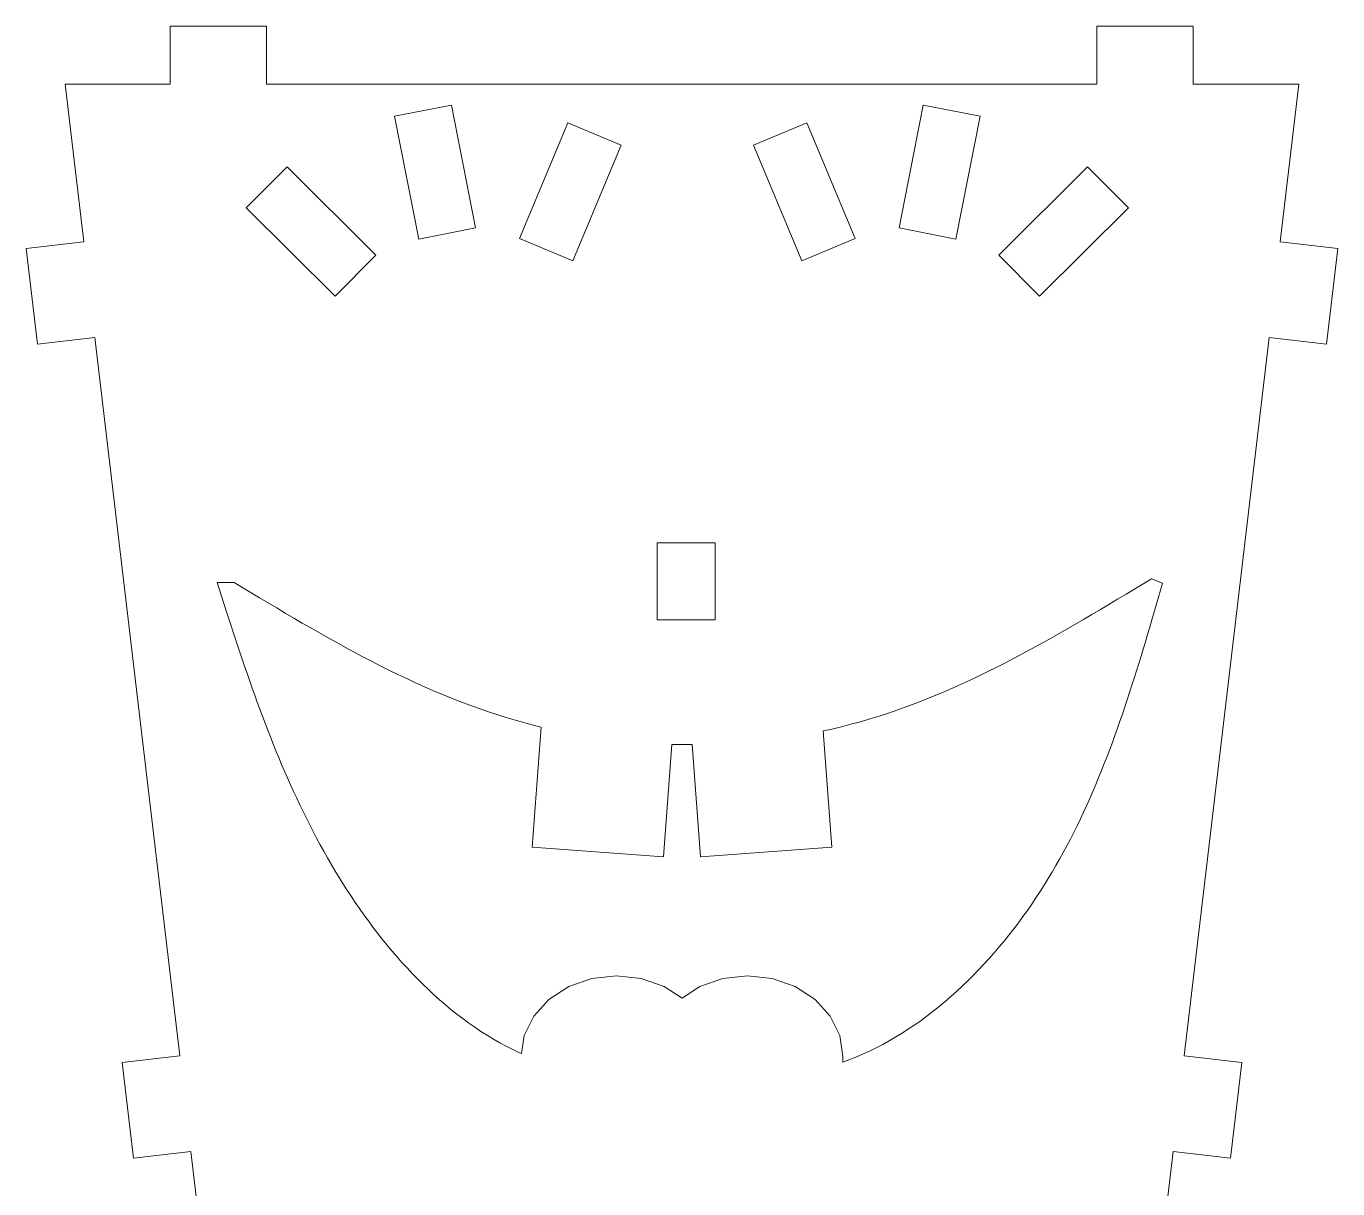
# Model space of a CAD drawing. Header units: millimetres. Extents: x -131 to 131, y -103 to 103.
# Drawn here: x -115.5 to -47.5, y -36.3 to 24 of the extents above; entities that cross this region are included whole.
import ezdxf

# ---------------------------------------------------------------- set-up
doc = ezdxf.new("R2010")
doc.units = ezdxf.units.MM
doc.header["$MEASUREMENT"] = 0
doc.layers.add('Camada 1', color=7, linetype='Continuous')

msp = doc.modelspace()

# ---------------------------------------------------------------- linework, layer by layer
at = {"layer": 'Camada 1', "color": 250, "lineweight": 20}
for points, knots in [([(-53.6595, -48.7048), (-53.6595, -48.7048), (-53.6595, -51.7048), (-53.6595, -51.7048), (-53.6595, -51.7048), (-53.6595, -51.7048), (-56.6595, -51.7048), (-56.6595, -51.7048), (-56.6595, -51.7048), (-56.6595, -51.7048), (-56.6595, -53.7047), (-56.6595, -53.7047), (-56.6595, -53.7047), (-56.6595, -53.7047), (-56.6595, -55.324), (-56.6595, -55.324), (-56.6595, -55.324), (-56.6595, -55.324), (-53.6595, -55.324), (-53.6595, -55.324), (-53.6595, -55.324), (-53.6595, -55.324), (-53.6595, -59.3238), (-53.6595, -59.3238), (-53.6595, -59.3238), (-53.6595, -59.3238), (-61.6594, -59.3238), (-61.6594, -59.3238), (-61.6594, -59.3238), (-61.6594, -59.3238), (-61.6594, -56.3237), (-61.6594, -56.3237), (-61.6594, -56.3237), (-61.6594, -56.3237), (-66.6593, -56.3237), (-66.6593, -56.3237), (-66.6593, -56.3237), (-66.6593, -56.3237), (-66.6593, -59.3238), (-66.6593, -59.3238), (-66.6593, -59.3238), (-66.6593, -59.3238), (-96.3826, -59.3238), (-96.3826, -59.3238), (-96.3826, -59.3238), (-96.3826, -59.3238), (-96.3826, -56.3237), (-96.3826, -56.3237), (-96.3826, -56.3237), (-96.3826, -56.3237), (-101.3825, -56.3237), (-101.3825, -56.3237), (-101.3825, -56.3237), (-101.3825, -56.3237), (-101.3825, -59.3238), (-101.3825, -59.3238), (-101.3825, -59.3238), (-101.3825, -59.3238), (-109.3828, -59.3238), (-109.3828, -59.3238), (-109.3828, -59.3238), (-109.3828, -59.3238), (-109.3828, -55.324), (-109.3828, -55.324), (-109.3828, -55.324), (-109.3828, -55.324), (-106.3828, -55.324), (-106.3828, -55.324), (-106.3828, -55.324), (-106.3828, -55.324), (-106.3828, -53.7047), (-106.3828, -53.7047), (-106.3828, -53.7047), (-106.3828, -53.7047), (-106.3828, -51.7048), (-106.3828, -51.7048), (-106.3828, -51.7048), (-106.3828, -51.7048), (-109.3828, -51.7048), (-109.3828, -51.7048), (-109.3828, -51.7048), (-109.3828, -51.7048), (-109.3828, -48.7048), (-109.3828, -48.7048), (-109.3828, -48.7048), (-109.3828, -48.7048), (-109.3828, -47.7047), (-109.3828, -47.7047), (-109.3828, -47.7047), (-109.3828, -47.7047), (-109.3828, -47.3247), (-109.3828, -47.3247), (-109.3828, -47.3247), (-109.3828, -47.3247), (-106.3828, -47.3247), (-106.3828, -47.3247), (-106.3828, -47.3247), (-106.3828, -47.3247), (-106.3828, -39.7047), (-106.3828, -39.7047), (-106.3828, -39.7047), (-106.3828, -39.7047), (-106.4033, -39.3534), (-106.4033, -39.3534), (-106.4033, -39.3534), (-106.4033, -39.3534), (-106.9889, -34.3877), (-106.9889, -34.3877), (-106.9889, -34.3877), (-106.9889, -34.3877), (-109.9684, -34.739), (-109.9684, -34.739), (-109.9684, -34.739), (-109.9684, -34.739), (-110.554, -29.7737), (-110.554, -29.7737), (-110.554, -29.7737), (-110.554, -29.7737), (-107.5745, -29.4223), (-107.5745, -29.4223), (-107.5745, -29.4223), (-107.5745, -29.4223), (-111.9697, 7.8476), (-111.9697, 7.8476), (-111.9697, 7.8476), (-111.9697, 7.8476), (-114.9493, 7.4962), (-114.9493, 7.4962), (-114.9493, 7.4962), (-114.9493, 7.4962), (-115.5349, 12.4619), (-115.5349, 12.4619), (-115.5349, 12.4619), (-115.5349, 12.4619), (-112.5554, 12.8133), (-112.5554, 12.8133), (-112.5554, 12.8133), (-112.5554, 12.8133), (-113.5206, 20.996), (-113.5206, 20.996), (-113.5206, 20.996), (-113.5206, 20.996), (-108.0652, 20.996), (-108.0652, 20.996), (-108.0652, 20.996), (-108.0652, 20.996), (-108.0652, 23.996), (-108.0652, 23.996), (-108.0652, 23.996), (-108.0652, 23.996), (-103.0649, 23.996), (-103.0649, 23.996), (-103.0649, 23.996), (-103.0649, 23.996), (-103.0649, 20.996), (-103.0649, 20.996), (-103.0649, 20.996), (-103.0649, 20.996), (-60.008, 20.996), (-60.008, 20.996), (-60.008, 20.996), (-60.008, 20.996), (-60.008, 23.996), (-60.008, 23.996), (-60.008, 23.996), (-60.008, 23.996), (-55.0078, 23.996), (-55.0078, 23.996), (-55.0078, 23.996), (-55.0078, 23.996), (-55.0078, 20.996), (-55.0078, 20.996), (-55.0078, 20.996), (-55.0078, 20.996), (-49.5217, 20.996), (-49.5217, 20.996), (-49.5217, 20.996), (-49.5217, 20.996), (-50.4866, 12.8133), (-50.4866, 12.8133), (-50.4866, 12.8133), (-50.4866, 12.8133), (-47.5074, 12.4619), (-47.5074, 12.4619), (-47.5074, 12.4619), (-47.5074, 12.4619), (-48.093, 7.4962), (-48.093, 7.4962), (-48.093, 7.4962), (-48.093, 7.4962), (-51.0722, 7.8476), (-51.0722, 7.8476), (-51.0722, 7.8476), (-51.0722, 7.8476), (-55.4674, -29.4223), (-55.4674, -29.4223), (-55.4674, -29.4223), (-55.4674, -29.4223), (-52.4882, -29.7737), (-52.4882, -29.7737), (-52.4882, -29.7737), (-52.4882, -29.7737), (-53.0738, -34.739), (-53.0738, -34.739), (-53.0738, -34.739), (-53.0738, -34.739), (-56.053, -34.3877), (-56.053, -34.3877), (-56.053, -34.3877), (-56.053, -34.3877), (-56.6387, -39.3534), (-56.6387, -39.3534), (-56.6387, -39.3534), (-56.6387, -39.3534), (-56.6595, -39.7047), (-56.6595, -39.7047), (-56.6595, -39.7047), (-56.6595, -39.7047), (-56.6595, -47.3247), (-56.6595, -47.3247), (-56.6595, -47.3247), (-56.6595, -47.3247), (-53.6595, -47.3247), (-53.6595, -47.3247), (-53.6595, -47.3247), (-53.6595, -47.3247), (-53.6595, -47.7047), (-53.6595, -47.7047), (-53.6595, -47.7047), (-53.6595, -47.7047), (-53.6595, -48.7048), (-53.6595, -48.7048)], [0, 0, 0, 0, 0.0172414, 0.0172414, 0.0172414, 0.0172414, 0.0344828, 0.0344828, 0.0344828, 0.0344828, 0.0517241, 0.0517241, 0.0517241, 0.0517241, 0.0689655, 0.0689655, 0.0689655, 0.0689655, 0.0862069, 0.0862069, 0.0862069, 0.0862069, 0.1034483, 0.1034483, 0.1034483, 0.1034483, 0.1206897, 0.1206897, 0.1206897, 0.1206897, 0.137931, 0.137931, 0.137931, 0.137931, 0.1551724, 0.1551724, 0.1551724, 0.1551724, 0.1724138, 0.1724138, 0.1724138, 0.1724138, 0.1896552, 0.1896552, 0.1896552, 0.1896552, 0.2068966, 0.2068966, 0.2068966, 0.2068966, 0.2241379, 0.2241379, 0.2241379, 0.2241379, 0.2413793, 0.2413793, 0.2413793, 0.2413793, 0.2586207, 0.2586207, 0.2586207, 0.2586207, 0.2758621, 0.2758621, 0.2758621, 0.2758621, 0.2931034, 0.2931034, 0.2931034, 0.2931034, 0.3103448, 0.3103448, 0.3103448, 0.3103448, 0.3275862, 0.3275862, 0.3275862, 0.3275862, 0.3448276, 0.3448276, 0.3448276, 0.3448276, 0.362069, 0.362069, 0.362069, 0.362069, 0.3793103, 0.3793103, 0.3793103, 0.3793103, 0.3965517, 0.3965517, 0.3965517, 0.3965517, 0.4137931, 0.4137931, 0.4137931, 0.4137931, 0.4310345, 0.4310345, 0.4310345, 0.4310345, 0.4482759, 0.4482759, 0.4482759, 0.4482759, 0.4655172, 0.4655172, 0.4655172, 0.4655172, 0.4827586, 0.4827586, 0.4827586, 0.4827586, 0.5, 0.5, 0.5, 0.5, 0.5172414, 0.5172414, 0.5172414, 0.5172414, 0.5344828, 0.5344828, 0.5344828, 0.5344828, 0.5517241, 0.5517241, 0.5517241, 0.5517241, 0.5689655, 0.5689655, 0.5689655, 0.5689655, 0.5862069, 0.5862069, 0.5862069, 0.5862069, 0.6034483, 0.6034483, 0.6034483, 0.6034483, 0.6206897, 0.6206897, 0.6206897, 0.6206897, 0.637931, 0.637931, 0.637931, 0.637931, 0.6551724, 0.6551724, 0.6551724, 0.6551724, 0.6724138, 0.6724138, 0.6724138, 0.6724138, 0.6896552, 0.6896552, 0.6896552, 0.6896552, 0.7068966, 0.7068966, 0.7068966, 0.7068966, 0.7241379, 0.7241379, 0.7241379, 0.7241379, 0.7413793, 0.7413793, 0.7413793, 0.7413793, 0.7586207, 0.7586207, 0.7586207, 0.7586207, 0.7758621, 0.7758621, 0.7758621, 0.7758621, 0.7931034, 0.7931034, 0.7931034, 0.7931034, 0.8103448, 0.8103448, 0.8103448, 0.8103448, 0.8275862, 0.8275862, 0.8275862, 0.8275862, 0.8448276, 0.8448276, 0.8448276, 0.8448276, 0.862069, 0.862069, 0.862069, 0.862069, 0.8793103, 0.8793103, 0.8793103, 0.8793103, 0.8965517, 0.8965517, 0.8965517, 0.8965517, 0.9137931, 0.9137931, 0.9137931, 0.9137931, 0.9310345, 0.9310345, 0.9310345, 0.9310345, 0.9482759, 0.9482759, 0.9482759, 0.9482759, 0.9655172, 0.9655172, 0.9655172, 0.9655172, 0.9827586, 0.9827586, 0.9827586, 0.9827586, 1, 1, 1, 1]), ([(-96.4285, 19.328), (-96.4285, 19.328), (-95.1772, 12.9498), (-95.1772, 12.9498), (-95.1772, 12.9498), (-95.1772, 12.9498), (-92.2332, 13.5273), (-92.2332, 13.5273), (-92.2332, 13.5273), (-92.2332, 13.5273), (-93.4849, 19.9055), (-93.4849, 19.9055), (-93.4849, 19.9055), (-93.4849, 19.9055), (-96.4285, 19.328), (-96.4285, 19.328)], [0, 0, 0, 0, 0.25, 0.25, 0.25, 0.25, 0.5, 0.5, 0.5, 0.5, 0.75, 0.75, 0.75, 0.75, 1, 1, 1, 1]), ([(-66.0635, 19.328), (-66.0635, 19.328), (-69.0074, 19.9055), (-69.0074, 19.9055), (-69.0074, 19.9055), (-69.0074, 19.9055), (-70.2587, 13.5273), (-70.2587, 13.5273), (-70.2587, 13.5273), (-70.2587, 13.5273), (-67.3148, 12.9498), (-67.3148, 12.9498), (-67.3148, 12.9498), (-67.3148, 12.9498), (-66.0635, 19.328), (-66.0635, 19.328)], [0, 0, 0, 0, 0.25, 0.25, 0.25, 0.25, 0.5, 0.5, 0.5, 0.5, 0.75, 0.75, 0.75, 0.75, 1, 1, 1, 1]), ([(-87.4439, 18.983), (-87.4439, 18.983), (-89.9525, 12.9865), (-89.9525, 12.9865), (-89.9525, 12.9865), (-89.9525, 12.9865), (-87.1846, 11.8287), (-87.1846, 11.8287), (-87.1846, 11.8287), (-87.1846, 11.8287), (-84.6764, 17.8252), (-84.6764, 17.8252), (-84.6764, 17.8252), (-84.6764, 17.8252), (-87.4439, 18.983), (-87.4439, 18.983)], [0, 0, 0, 0, 0.25, 0.25, 0.25, 0.25, 0.5, 0.5, 0.5, 0.5, 0.75, 0.75, 0.75, 0.75, 1, 1, 1, 1]), ([(-75.048, 18.983), (-75.048, 18.983), (-77.8156, 17.8252), (-77.8156, 17.8252), (-77.8156, 17.8252), (-77.8156, 17.8252), (-75.3073, 11.8287), (-75.3073, 11.8287), (-75.3073, 11.8287), (-75.3073, 11.8287), (-72.5398, 12.9865), (-72.5398, 12.9865), (-72.5398, 12.9865), (-72.5398, 12.9865), (-75.048, 18.983), (-75.048, 18.983)], [0, 0, 0, 0, 0.25, 0.25, 0.25, 0.25, 0.5, 0.5, 0.5, 0.5, 0.75, 0.75, 0.75, 0.75, 1, 1, 1, 1]), ([(-104.1222, 14.5761), (-104.1222, 14.5761), (-99.5181, 9.9883), (-99.5181, 9.9883), (-99.5181, 9.9883), (-99.5181, 9.9883), (-97.4004, 12.113), (-97.4004, 12.113), (-97.4004, 12.113), (-97.4004, 12.113), (-102.0048, 16.7013), (-102.0048, 16.7013), (-102.0048, 16.7013), (-102.0048, 16.7013), (-104.1222, 14.5761), (-104.1222, 14.5761)], [0, 0, 0, 0, 0.25, 0.25, 0.25, 0.25, 0.5, 0.5, 0.5, 0.5, 0.75, 0.75, 0.75, 0.75, 1, 1, 1, 1]), ([(-58.3697, 14.5761), (-58.3697, 14.5761), (-60.4875, 16.7013), (-60.4875, 16.7013), (-60.4875, 16.7013), (-60.4875, 16.7013), (-65.0916, 12.113), (-65.0916, 12.113), (-65.0916, 12.113), (-65.0916, 12.113), (-62.9738, 9.9883), (-62.9738, 9.9883), (-62.9738, 9.9883), (-62.9738, 9.9883), (-58.3697, 14.5761), (-58.3697, 14.5761)], [0, 0, 0, 0, 0.25, 0.25, 0.25, 0.25, 0.5, 0.5, 0.5, 0.5, 0.75, 0.75, 0.75, 0.75, 1, 1, 1, 1]), ([(-79.8059, -2.807), (-79.8059, -2.807), (-82.806, -2.807), (-82.806, -2.807), (-82.806, -2.807), (-82.806, -2.807), (-82.806, -6.8071), (-82.806, -6.8071), (-82.806, -6.8071), (-82.806, -6.8071), (-79.8059, -6.8071), (-79.8059, -6.8071), (-79.8059, -6.8071), (-79.8059, -6.8071), (-79.8059, -2.807), (-79.8059, -2.807)], [0, 0, 0, 0, 0.25, 0.25, 0.25, 0.25, 0.5, 0.5, 0.5, 0.5, 0.75, 0.75, 0.75, 0.75, 1, 1, 1, 1]), ([(-58.1824, -10.1991), (-58.1824, -10.1991), (-58.0632, -9.8241), (-58.0632, -9.8241), (-58.0632, -9.8241), (-58.0632, -9.8241), (-57.9454, -9.4484), (-57.9454, -9.4484), (-57.9454, -9.4484), (-57.9454, -9.4484), (-57.8286, -9.0723), (-57.8286, -9.0723), (-57.8286, -9.0723), (-57.8286, -9.0723), (-57.7132, -8.6956), (-57.7132, -8.6956), (-57.7132, -8.6956), (-57.7132, -8.6956), (-57.5989, -8.3181), (-57.5989, -8.3181), (-57.5989, -8.3181), (-57.5989, -8.3181), (-57.4853, -7.9406), (-57.4853, -7.9406), (-57.4853, -7.9406), (-57.4853, -7.9406), (-57.3728, -7.5624), (-57.3728, -7.5624), (-57.3728, -7.5624), (-57.3728, -7.5624), (-57.2613, -7.1839), (-57.2613, -7.1839), (-57.2613, -7.1839), (-57.2613, -7.1839), (-57.1502, -6.805), (-57.1502, -6.805), (-57.1502, -6.805), (-57.1502, -6.805), (-56.9294, -6.0469), (-56.9294, -6.0469), (-56.9294, -6.0469), (-56.9294, -6.0469), (-56.6002, -4.9085), (-56.6002, -4.9085), (-56.6002, -4.9085), (-56.6002, -4.9085), (-57.1654, -4.669), (-57.1654, -4.669), (-57.1654, -4.669), (-57.1654, -4.669), (-58.4897, -5.4726), (-58.4897, -5.4726), (-58.4897, -5.4726), (-58.4897, -5.4726), (-58.9314, -5.7393), (-58.9314, -5.7393), (-58.9314, -5.7393), (-58.9314, -5.7393), (-59.3737, -6.0053), (-59.3737, -6.0053), (-59.3737, -6.0053), (-59.3737, -6.0053), (-59.8165, -6.2699), (-59.8165, -6.2699), (-59.8165, -6.2699), (-59.8165, -6.2699), (-60.2596, -6.533), (-60.2596, -6.533), (-60.2596, -6.533), (-60.2596, -6.533), (-60.7037, -6.7948), (-60.7037, -6.7948), (-60.7037, -6.7948), (-60.7037, -6.7948), (-61.1482, -7.0544), (-61.1482, -7.0544), (-61.1482, -7.0544), (-61.1482, -7.0544), (-61.5934, -7.312), (-61.5934, -7.312), (-61.5934, -7.312), (-61.5934, -7.312), (-62.04, -7.567), (-62.04, -7.567), (-62.04, -7.567), (-62.04, -7.567), (-62.4874, -7.8193), (-62.4874, -7.8193), (-62.4874, -7.8193), (-62.4874, -7.8193), (-62.9357, -8.069), (-62.9357, -8.069), (-62.9357, -8.069), (-62.9357, -8.069), (-63.3852, -8.3156), (-63.3852, -8.3156), (-63.3852, -8.3156), (-63.3852, -8.3156), (-63.836, -8.5587), (-63.836, -8.5587), (-63.836, -8.5587), (-63.836, -8.5587), (-64.2883, -8.7982), (-64.2883, -8.7982), (-64.2883, -8.7982), (-64.2883, -8.7982), (-64.7416, -9.0339), (-64.7416, -9.0339), (-64.7416, -9.0339), (-64.7416, -9.0339), (-65.197, -9.2657), (-65.197, -9.2657), (-65.197, -9.2657), (-65.197, -9.2657), (-65.6535, -9.4932), (-65.6535, -9.4932), (-65.6535, -9.4932), (-65.6535, -9.4932), (-66.1122, -9.7158), (-66.1122, -9.7158), (-66.1122, -9.7158), (-66.1122, -9.7158), (-66.5725, -9.9342), (-66.5725, -9.9342), (-66.5725, -9.9342), (-66.5725, -9.9342), (-67.0347, -10.1469), (-67.0347, -10.1469), (-67.0347, -10.1469), (-67.0347, -10.1469), (-67.4989, -10.355), (-67.4989, -10.355), (-67.4989, -10.355), (-67.4989, -10.355), (-67.9649, -10.5572), (-67.9649, -10.5572), (-67.9649, -10.5572), (-67.9649, -10.5572), (-68.4334, -10.7537), (-68.4334, -10.7537), (-68.4334, -10.7537), (-68.4334, -10.7537), (-68.904, -10.9442), (-68.904, -10.9442), (-68.904, -10.9442), (-68.904, -10.9442), (-69.3771, -11.1287), (-69.3771, -11.1287), (-69.3771, -11.1287), (-69.3771, -11.1287), (-69.8527, -11.3065), (-69.8527, -11.3065), (-69.8527, -11.3065), (-69.8527, -11.3065), (-70.3307, -11.4779), (-70.3307, -11.4779), (-70.3307, -11.4779), (-70.3307, -11.4779), (-70.8112, -11.6423), (-70.8112, -11.6423), (-70.8112, -11.6423), (-70.8112, -11.6423), (-71.2945, -11.7993), (-71.2945, -11.7993), (-71.2945, -11.7993), (-71.2945, -11.7993), (-71.7806, -11.9492), (-71.7806, -11.9492), (-71.7806, -11.9492), (-71.7806, -11.9492), (-72.2695, -12.091), (-72.2695, -12.091), (-72.2695, -12.091), (-72.2695, -12.091), (-72.7617, -12.2255), (-72.7617, -12.2255), (-72.7617, -12.2255), (-72.7617, -12.2255), (-73.2566, -12.3514), (-73.2566, -12.3514), (-73.2566, -12.3514), (-73.2566, -12.3514), (-73.7544, -12.4696), (-73.7544, -12.4696), (-73.7544, -12.4696), (-73.7544, -12.4696), (-74.1975, -12.5669), (-74.1975, -12.5669), (-74.1975, -12.5669), (-74.1975, -12.5669), (-73.7445, -18.5913), (-73.7445, -18.5913), (-73.7445, -18.5913), (-73.7445, -18.5913), (-80.5542, -19.1032), (-80.5542, -19.1032), (-80.5542, -19.1032), (-80.5542, -19.1032), (-80.992, -13.2799), (-80.992, -13.2799), (-80.992, -13.2799), (-80.992, -13.2799), (-82.0489, -13.2651), (-82.0489, -13.2651), (-82.0489, -13.2651), (-82.0489, -13.2651), (-82.4881, -19.1032), (-82.4881, -19.1032), (-82.4881, -19.1032), (-82.4881, -19.1032), (-89.2974, -18.5913), (-89.2974, -18.5913), (-89.2974, -18.5913), (-89.2974, -18.5913), (-88.8296, -12.3662), (-88.8296, -12.3662), (-88.8296, -12.3662), (-88.8296, -12.3662), (-89.1112, -12.2981), (-89.1112, -12.2981), (-89.1112, -12.2981), (-89.1112, -12.2981), (-89.6072, -12.1701), (-89.6072, -12.1701), (-89.6072, -12.1701), (-89.6072, -12.1701), (-90.1003, -12.0339), (-90.1003, -12.0339), (-90.1003, -12.0339), (-90.1003, -12.0339), (-90.5907, -11.89), (-90.5907, -11.89), (-90.5907, -11.89), (-90.5907, -11.89), (-91.0779, -11.7383), (-91.0779, -11.7383), (-91.0779, -11.7383), (-91.0779, -11.7383), (-91.5619, -11.5792), (-91.5619, -11.5792), (-91.5619, -11.5792), (-91.5619, -11.5792), (-92.0431, -11.413), (-92.0431, -11.413), (-92.0431, -11.413), (-92.0431, -11.413), (-92.5215, -11.2401), (-92.5215, -11.2401), (-92.5215, -11.2401), (-92.5215, -11.2401), (-92.9974, -11.0606), (-92.9974, -11.0606), (-92.9974, -11.0606), (-92.9974, -11.0606), (-93.4704, -10.8743), (-93.4704, -10.8743), (-93.4704, -10.8743), (-93.4704, -10.8743), (-93.941, -10.6821), (-93.941, -10.6821), (-93.941, -10.6821), (-93.941, -10.6821), (-94.4095, -10.4841), (-94.4095, -10.4841), (-94.4095, -10.4841), (-94.4095, -10.4841), (-94.8755, -10.2802), (-94.8755, -10.2802), (-94.8755, -10.2802), (-94.8755, -10.2802), (-95.3391, -10.071), (-95.3391, -10.071), (-95.3391, -10.071), (-95.3391, -10.071), (-95.8009, -9.8566), (-95.8009, -9.8566), (-95.8009, -9.8566), (-95.8009, -9.8566), (-96.2609, -9.6375), (-96.2609, -9.6375), (-96.2609, -9.6375), (-96.2609, -9.6375), (-96.7188, -9.4135), (-96.7188, -9.4135), (-96.7188, -9.4135), (-96.7188, -9.4135), (-97.1746, -9.1849), (-97.1746, -9.1849), (-97.1746, -9.1849), (-97.1746, -9.1849), (-97.629, -8.9524), (-97.629, -8.9524), (-97.629, -8.9524), (-97.629, -8.9524), (-98.0819, -8.7157), (-98.0819, -8.7157), (-98.0819, -8.7157), (-98.0819, -8.7157), (-98.5331, -8.4754), (-98.5331, -8.4754), (-98.5331, -8.4754), (-98.5331, -8.4754), (-98.9833, -8.232), (-98.9833, -8.232), (-98.9833, -8.232), (-98.9833, -8.232), (-99.4317, -7.9851), (-99.4317, -7.9851), (-99.4317, -7.9851), (-99.4317, -7.9851), (-99.8793, -7.7353), (-99.8793, -7.7353), (-99.8793, -7.7353), (-99.8793, -7.7353), (-100.3256, -7.4827), (-100.3256, -7.4827), (-100.3256, -7.4827), (-100.3256, -7.4827), (-100.7708, -7.2277), (-100.7708, -7.2277), (-100.7708, -7.2277), (-100.7708, -7.2277), (-101.2153, -6.9705), (-101.2153, -6.9705), (-101.2153, -6.9705), (-101.2153, -6.9705), (-101.6591, -6.7112), (-101.6591, -6.7112), (-101.6591, -6.7112), (-101.6591, -6.7112), (-102.1018, -6.4501), (-102.1018, -6.4501), (-102.1018, -6.4501), (-102.1018, -6.4501), (-102.5442, -6.188), (-102.5442, -6.188), (-102.5442, -6.188), (-102.5442, -6.188), (-102.9863, -5.9241), (-102.9863, -5.9241), (-102.9863, -5.9241), (-102.9863, -5.9241), (-103.4276, -5.6596), (-103.4276, -5.6596), (-103.4276, -5.6596), (-103.4276, -5.6596), (-104.7508, -4.8623), (-104.7508, -4.8623), (-104.7508, -4.8623), (-104.7508, -4.8623), (-105.6395, -4.8683), (-105.6395, -4.8683), (-105.6395, -4.8683), (-105.6395, -4.8683), (-105.1647, -6.3369), (-105.1647, -6.3369), (-105.1647, -6.3369), (-105.1647, -6.3369), (-104.9255, -7.0707), (-104.9255, -7.0707), (-104.9255, -7.0707), (-104.9255, -7.0707), (-104.8048, -7.4369), (-104.8048, -7.4369), (-104.8048, -7.4369), (-104.8048, -7.4369), (-104.6838, -7.803), (-104.6838, -7.803), (-104.6838, -7.803), (-104.6838, -7.803), (-104.5621, -8.1692), (-104.5621, -8.1692), (-104.5621, -8.1692), (-104.5621, -8.1692), (-104.4393, -8.5347), (-104.4393, -8.5347), (-104.4393, -8.5347), (-104.4393, -8.5347), (-104.3159, -8.8998), (-104.3159, -8.8998), (-104.3159, -8.8998), (-104.3159, -8.8998), (-104.191, -9.2646), (-104.191, -9.2646), (-104.191, -9.2646), (-104.191, -9.2646), (-104.0654, -9.6287), (-104.0654, -9.6287), (-104.0654, -9.6287), (-104.0654, -9.6287), (-103.9384, -9.9924), (-103.9384, -9.9924), (-103.9384, -9.9924), (-103.9384, -9.9924), (-103.8103, -10.3557), (-103.8103, -10.3557), (-103.8103, -10.3557), (-103.8103, -10.3557), (-103.6805, -10.7184), (-103.6805, -10.7184), (-103.6805, -10.7184), (-103.6805, -10.7184), (-103.5496, -11.0803), (-103.5496, -11.0803), (-103.5496, -11.0803), (-103.5496, -11.0803), (-103.417, -11.4416), (-103.417, -11.4416), (-103.417, -11.4416), (-103.417, -11.4416), (-103.2826, -11.8025), (-103.2826, -11.8025), (-103.2826, -11.8025), (-103.2826, -11.8025), (-103.1464, -12.1623), (-103.1464, -12.1623), (-103.1464, -12.1623), (-103.1464, -12.1623), (-103.0085, -12.5214), (-103.0085, -12.5214), (-103.0085, -12.5214), (-103.0085, -12.5214), (-102.8684, -12.8799), (-102.8684, -12.8799), (-102.8684, -12.8799), (-102.8684, -12.8799), (-102.7266, -13.2372), (-102.7266, -13.2372), (-102.7266, -13.2372), (-102.7266, -13.2372), (-102.5827, -13.5939), (-102.5827, -13.5939), (-102.5827, -13.5939), (-102.5827, -13.5939), (-102.4363, -13.9495), (-102.4363, -13.9495), (-102.4363, -13.9495), (-102.4363, -13.9495), (-102.2878, -14.3044), (-102.2878, -14.3044), (-102.2878, -14.3044), (-102.2878, -14.3044), (-102.1368, -14.6579), (-102.1368, -14.6579), (-102.1368, -14.6579), (-102.1368, -14.6579), (-101.9833, -15.0106), (-101.9833, -15.0106), (-101.9833, -15.0106), (-101.9833, -15.0106), (-101.827, -15.3624), (-101.827, -15.3624), (-101.827, -15.3624), (-101.827, -15.3624), (-101.6683, -15.7127), (-101.6683, -15.7127), (-101.6683, -15.7127), (-101.6683, -15.7127), (-101.5067, -16.0619), (-101.5067, -16.0619), (-101.5067, -16.0619), (-101.5067, -16.0619), (-101.3423, -16.4101), (-101.3423, -16.4101), (-101.3423, -16.4101), (-101.3423, -16.4101), (-101.1751, -16.7572), (-101.1751, -16.7572), (-101.1751, -16.7572), (-101.1751, -16.7572), (-101.0043, -17.1026), (-101.0043, -17.1026), (-101.0043, -17.1026), (-101.0043, -17.1026), (-100.8308, -17.4469), (-100.8308, -17.4469), (-100.8308, -17.4469), (-100.8308, -17.4469), (-100.654, -17.7902), (-100.654, -17.7902), (-100.654, -17.7902), (-100.654, -17.7902), (-100.4738, -18.1317), (-100.4738, -18.1317), (-100.4738, -18.1317), (-100.4738, -18.1317), (-100.2903, -18.4717), (-100.2903, -18.4717), (-100.2903, -18.4717), (-100.2903, -18.4717), (-100.103, -18.8104), (-100.103, -18.8104), (-100.103, -18.8104), (-100.103, -18.8104), (-99.9125, -19.1477), (-99.9125, -19.1477), (-99.9125, -19.1477), (-99.9125, -19.1477), (-99.7181, -19.4832), (-99.7181, -19.4832), (-99.7181, -19.4832), (-99.7181, -19.4832), (-99.5199, -19.8172), (-99.5199, -19.8172), (-99.5199, -19.8172), (-99.5199, -19.8172), (-99.1113, -20.4805), (-99.1113, -20.4805), (-99.1113, -20.4805), (-99.1113, -20.4805), (-98.9014, -20.8096), (-98.9014, -20.8096), (-98.9014, -20.8096), (-98.9014, -20.8096), (-98.687, -21.137), (-98.687, -21.137), (-98.687, -21.137), (-98.687, -21.137), (-98.4682, -21.4626), (-98.4682, -21.4626), (-98.4682, -21.4626), (-98.4682, -21.4626), (-98.2453, -21.7861), (-98.2453, -21.7861), (-98.2453, -21.7861), (-98.2453, -21.7861), (-98.0181, -22.1078), (-98.0181, -22.1078), (-98.0181, -22.1078), (-98.0181, -22.1078), (-97.7867, -22.4271), (-97.7867, -22.4271), (-97.7867, -22.4271), (-97.7867, -22.4271), (-97.5507, -22.7439), (-97.5507, -22.7439), (-97.5507, -22.7439), (-97.5507, -22.7439), (-97.3104, -23.0579), (-97.3104, -23.0579), (-97.3104, -23.0579), (-97.3104, -23.0579), (-97.0659, -23.3686), (-97.0659, -23.3686), (-97.0659, -23.3686), (-97.0659, -23.3686), (-96.8172, -23.6763), (-96.8172, -23.6763), (-96.8172, -23.6763), (-96.8172, -23.6763), (-96.5643, -23.9804), (-96.5643, -23.9804), (-96.5643, -23.9804), (-96.5643, -23.9804), (-96.3071, -24.2806), (-96.3071, -24.2806), (-96.3071, -24.2806), (-96.3071, -24.2806), (-96.0457, -24.5769), (-96.0457, -24.5769), (-96.0457, -24.5769), (-96.0457, -24.5769), (-95.7801, -24.8687), (-95.7801, -24.8687), (-95.7801, -24.8687), (-95.7801, -24.8687), (-95.5102, -25.1558), (-95.5102, -25.1558), (-95.5102, -25.1558), (-95.5102, -25.1558), (-95.2361, -25.4384), (-95.2361, -25.4384), (-95.2361, -25.4384), (-95.2361, -25.4384), (-94.9581, -25.716), (-94.9581, -25.716), (-94.9581, -25.716), (-94.9581, -25.716), (-94.6755, -25.988), (-94.6755, -25.988), (-94.6755, -25.988), (-94.6755, -25.988), (-94.3894, -26.2547), (-94.3894, -26.2547), (-94.3894, -26.2547), (-94.3894, -26.2547), (-94.0987, -26.5154), (-94.0987, -26.5154), (-94.0987, -26.5154), (-94.0987, -26.5154), (-93.8042, -26.7701), (-93.8042, -26.7701), (-93.8042, -26.7701), (-93.8042, -26.7701), (-93.5054, -27.0185), (-93.5054, -27.0185), (-93.5054, -27.0185), (-93.5054, -27.0185), (-93.2027, -27.2601), (-93.2027, -27.2601), (-93.2027, -27.2601), (-93.2027, -27.2601), (-92.8958, -27.4951), (-92.8958, -27.4951), (-92.8958, -27.4951), (-92.8958, -27.4951), (-92.585, -27.7233), (-92.585, -27.7233), (-92.585, -27.7233), (-92.585, -27.7233), (-92.2699, -27.9438), (-92.2699, -27.9438), (-92.2699, -27.9438), (-92.2699, -27.9438), (-91.951, -28.1569), (-91.951, -28.1569), (-91.951, -28.1569), (-91.951, -28.1569), (-91.6282, -28.3622), (-91.6282, -28.3622), (-91.6282, -28.3622), (-91.6282, -28.3622), (-91.3012, -28.5594), (-91.3012, -28.5594), (-91.3012, -28.5594), (-91.3012, -28.5594), (-90.9703, -28.7485), (-90.9703, -28.7485), (-90.9703, -28.7485), (-90.9703, -28.7485), (-90.6355, -28.9288), (-90.6355, -28.9288), (-90.6355, -28.9288), (-90.6355, -28.9288), (-90.2968, -29.1002), (-90.2968, -29.1002), (-90.2968, -29.1002), (-90.2968, -29.1002), (-89.9543, -29.2629), (-89.9543, -29.2629), (-89.9543, -29.2629), (-89.9543, -29.2629), (-89.8449, -29.3112), (-89.8449, -29.3112), (-89.8449, -29.3112), (-89.8449, -29.3112), (-89.6999, -28.3774), (-89.6999, -28.3774), (-89.6999, -28.3774), (-89.6999, -28.3774), (-89.206, -27.3677), (-89.206, -27.3677), (-89.206, -27.3677), (-89.206, -27.3677), (-88.4204, -26.5006), (-88.4204, -26.5006), (-88.4204, -26.5006), (-88.4204, -26.5006), (-87.3966, -25.8353), (-87.3966, -25.8353), (-87.3966, -25.8353), (-87.3966, -25.8353), (-86.2046, -25.4172), (-86.2046, -25.4172), (-86.2046, -25.4172), (-86.2046, -25.4172), (-84.9251, -25.2744), (-84.9251, -25.2744), (-84.9251, -25.2744), (-84.9251, -25.2744), (-83.6459, -25.4172), (-83.6459, -25.4172), (-83.6459, -25.4172), (-83.6459, -25.4172), (-82.4535, -25.8353), (-82.4535, -25.8353), (-82.4535, -25.8353), (-82.4535, -25.8353), (-81.5211, -26.4413), (-81.5211, -26.4413), (-81.5211, -26.4413), (-81.5211, -26.4413), (-80.5884, -25.8353), (-80.5884, -25.8353), (-80.5884, -25.8353), (-80.5884, -25.8353), (-79.3964, -25.4172), (-79.3964, -25.4172), (-79.3964, -25.4172), (-79.3964, -25.4172), (-78.1168, -25.2744), (-78.1168, -25.2744), (-78.1168, -25.2744), (-78.1168, -25.2744), (-76.8377, -25.4172), (-76.8377, -25.4172), (-76.8377, -25.4172), (-76.8377, -25.4172), (-75.6453, -25.8353), (-75.6453, -25.8353), (-75.6453, -25.8353), (-75.6453, -25.8353), (-74.6215, -26.5006), (-74.6215, -26.5006), (-74.6215, -26.5006), (-74.6215, -26.5006), (-73.8362, -27.3677), (-73.8362, -27.3677), (-73.8362, -27.3677), (-73.8362, -27.3677), (-73.3423, -28.3774), (-73.3423, -28.3774), (-73.3423, -28.3774), (-73.3423, -28.3774), (-73.1737, -29.4608), (-73.1737, -29.4608), (-73.1737, -29.4608), (-73.1737, -29.4608), (-73.1737, -29.7493), (-73.1737, -29.7493), (-73.1737, -29.7493), (-73.1737, -29.7493), (-72.8682, -29.6365), (-72.8682, -29.6365), (-72.8682, -29.6365), (-72.8682, -29.6365), (-72.5094, -29.4943), (-72.5094, -29.4943), (-72.5094, -29.4943), (-72.5094, -29.4943), (-72.1542, -29.3426), (-72.1542, -29.3426), (-72.1542, -29.3426), (-72.1542, -29.3426), (-71.8025, -29.1814), (-71.8025, -29.1814), (-71.8025, -29.1814), (-71.8025, -29.1814), (-71.4543, -29.0113), (-71.4543, -29.0113), (-71.4543, -29.0113), (-71.4543, -29.0113), (-71.1096, -28.8325), (-71.1096, -28.8325), (-71.1096, -28.8325), (-71.1096, -28.8325), (-70.7688, -28.6451), (-70.7688, -28.6451), (-70.7688, -28.6451), (-70.7688, -28.6451), (-70.4319, -28.4494), (-70.4319, -28.4494), (-70.4319, -28.4494), (-70.4319, -28.4494), (-70.0985, -28.2454), (-70.0985, -28.2454), (-70.0985, -28.2454), (-70.0985, -28.2454), (-69.769, -28.0338), (-69.769, -28.0338), (-69.769, -28.0338), (-69.769, -28.0338), (-69.4434, -27.8147), (-69.4434, -27.8147), (-69.4434, -27.8147), (-69.4434, -27.8147), (-69.1221, -27.5879), (-69.1221, -27.5879), (-69.1221, -27.5879), (-69.1221, -27.5879), (-68.8046, -27.354), (-68.8046, -27.354), (-68.8046, -27.354), (-68.8046, -27.354), (-68.4909, -27.1134), (-68.4909, -27.1134), (-68.4909, -27.1134), (-68.4909, -27.1134), (-68.1816, -26.8661), (-68.1816, -26.8661), (-68.1816, -26.8661), (-68.1816, -26.8661), (-67.8764, -26.6124), (-67.8764, -26.6124), (-67.8764, -26.6124), (-67.8764, -26.6124), (-67.5755, -26.3528), (-67.5755, -26.3528), (-67.5755, -26.3528), (-67.5755, -26.3528), (-67.2791, -26.0868), (-67.2791, -26.0868), (-67.2791, -26.0868), (-67.2791, -26.0868), (-66.9867, -25.8155), (-66.9867, -25.8155), (-66.9867, -25.8155), (-66.9867, -25.8155), (-66.6988, -25.5386), (-66.6988, -25.5386), (-66.6988, -25.5386), (-66.6988, -25.5386), (-66.4155, -25.2567), (-66.4155, -25.2567), (-66.4155, -25.2567), (-66.4155, -25.2567), (-66.1365, -24.9696), (-66.1365, -24.9696), (-66.1365, -24.9696), (-66.1365, -24.9696), (-65.862, -24.6778), (-65.862, -24.6778), (-65.862, -24.6778), (-65.862, -24.6778), (-65.5925, -24.3818), (-65.5925, -24.3818), (-65.5925, -24.3818), (-65.5925, -24.3818), (-65.3276, -24.0813), (-65.3276, -24.0813), (-65.3276, -24.0813), (-65.3276, -24.0813), (-65.0672, -23.7772), (-65.0672, -23.7772), (-65.0672, -23.7772), (-65.0672, -23.7772), (-64.8115, -23.4692), (-64.8115, -23.4692), (-64.8115, -23.4692), (-64.8115, -23.4692), (-64.561, -23.1573), (-64.561, -23.1573), (-64.561, -23.1573), (-64.561, -23.1573), (-64.3151, -22.8427), (-64.3151, -22.8427), (-64.3151, -22.8427), (-64.3151, -22.8427), (-64.0742, -22.5248), (-64.0742, -22.5248), (-64.0742, -22.5248), (-64.0742, -22.5248), (-63.8382, -22.2041), (-63.8382, -22.2041), (-63.8382, -22.2041), (-63.8382, -22.2041), (-63.6074, -21.881), (-63.6074, -21.881), (-63.6074, -21.881), (-63.6074, -21.881), (-63.3817, -21.5557), (-63.3817, -21.5557), (-63.3817, -21.5557), (-63.3817, -21.5557), (-63.1608, -21.2276), (-63.1608, -21.2276), (-63.1608, -21.2276), (-63.1608, -21.2276), (-62.9449, -20.8978), (-62.9449, -20.8978), (-62.9449, -20.8978), (-62.9449, -20.8978), (-62.7336, -20.5655), (-62.7336, -20.5655), (-62.7336, -20.5655), (-62.7336, -20.5655), (-62.5269, -20.231), (-62.5269, -20.231), (-62.5269, -20.231), (-62.5269, -20.231), (-62.3247, -19.8948), (-62.3247, -19.8948), (-62.3247, -19.8948), (-62.3247, -19.8948), (-62.1272, -19.5562), (-62.1272, -19.5562), (-62.1272, -19.5562), (-62.1272, -19.5562), (-61.9339, -19.2157), (-61.9339, -19.2157), (-61.9339, -19.2157), (-61.9339, -19.2157), (-61.7444, -18.8732), (-61.7444, -18.8732), (-61.7444, -18.8732), (-61.7444, -18.8732), (-61.5596, -18.5289), (-61.5596, -18.5289), (-61.5596, -18.5289), (-61.5596, -18.5289), (-61.3782, -18.1825), (-61.3782, -18.1825), (-61.3782, -18.1825), (-61.3782, -18.1825), (-61.2011, -17.8346), (-61.2011, -17.8346), (-61.2011, -17.8346), (-61.2011, -17.8346), (-61.0276, -17.4847), (-61.0276, -17.4847), (-61.0276, -17.4847), (-61.0276, -17.4847), (-60.8575, -17.1333), (-60.8575, -17.1333), (-60.8575, -17.1333), (-60.8575, -17.1333), (-60.6914, -16.7802), (-60.6914, -16.7802), (-60.6914, -16.7802), (-60.6914, -16.7802), (-60.5284, -16.4253), (-60.5284, -16.4253), (-60.5284, -16.4253), (-60.5284, -16.4253), (-60.3689, -16.0693), (-60.3689, -16.0693), (-60.3689, -16.0693), (-60.3689, -16.0693), (-60.0595, -15.3521), (-60.0595, -15.3521), (-60.0595, -15.3521), (-60.0595, -15.3521), (-59.9093, -14.9916), (-59.9093, -14.9916), (-59.9093, -14.9916), (-59.9093, -14.9916), (-59.7622, -14.6296), (-59.7622, -14.6296), (-59.7622, -14.6296), (-59.7622, -14.6296), (-59.6175, -14.2663), (-59.6175, -14.2663), (-59.6175, -14.2663), (-59.6175, -14.2663), (-59.4757, -13.9019), (-59.4757, -13.9019), (-59.4757, -13.9019), (-59.4757, -13.9019), (-59.1998, -13.1691), (-59.1998, -13.1691), (-59.1998, -13.1691), (-59.1998, -13.1691), (-59.0658, -12.8012), (-59.0658, -12.8012), (-59.0658, -12.8012), (-59.0658, -12.8012), (-58.9335, -12.4322), (-58.9335, -12.4322), (-58.9335, -12.4322), (-58.9335, -12.4322), (-58.8037, -12.0621), (-58.8037, -12.0621), (-58.8037, -12.0621), (-58.8037, -12.0621), (-58.6756, -11.6914), (-58.6756, -11.6914), (-58.6756, -11.6914), (-58.6756, -11.6914), (-58.5497, -11.3195), (-58.5497, -11.3195), (-58.5497, -11.3195), (-58.5497, -11.3195), (-58.4255, -10.9466), (-58.4255, -10.9466), (-58.4255, -10.9466), (-58.4255, -10.9466), (-58.3031, -10.5734), (-58.3031, -10.5734), (-58.3031, -10.5734), (-58.3031, -10.5734), (-58.1824, -10.1991), (-58.1824, -10.1991)], [0, 0, 0, 0, 0.0041152, 0.0041152, 0.0041152, 0.0041152, 0.0082305, 0.0082305, 0.0082305, 0.0082305, 0.0123457, 0.0123457, 0.0123457, 0.0123457, 0.0164609, 0.0164609, 0.0164609, 0.0164609, 0.0205761, 0.0205761, 0.0205761, 0.0205761, 0.0246914, 0.0246914, 0.0246914, 0.0246914, 0.0288066, 0.0288066, 0.0288066, 0.0288066, 0.0329218, 0.0329218, 0.0329218, 0.0329218, 0.037037, 0.037037, 0.037037, 0.037037, 0.0411523, 0.0411523, 0.0411523, 0.0411523, 0.0452675, 0.0452675, 0.0452675, 0.0452675, 0.0493827, 0.0493827, 0.0493827, 0.0493827, 0.0534979, 0.0534979, 0.0534979, 0.0534979, 0.0576132, 0.0576132, 0.0576132, 0.0576132, 0.0617284, 0.0617284, 0.0617284, 0.0617284, 0.0658436, 0.0658436, 0.0658436, 0.0658436, 0.0699588, 0.0699588, 0.0699588, 0.0699588, 0.0740741, 0.0740741, 0.0740741, 0.0740741, 0.0781893, 0.0781893, 0.0781893, 0.0781893, 0.0823045, 0.0823045, 0.0823045, 0.0823045, 0.0864198, 0.0864198, 0.0864198, 0.0864198, 0.090535, 0.090535, 0.090535, 0.090535, 0.0946502, 0.0946502, 0.0946502, 0.0946502, 0.0987654, 0.0987654, 0.0987654, 0.0987654, 0.1028807, 0.1028807, 0.1028807, 0.1028807, 0.1069959, 0.1069959, 0.1069959, 0.1069959, 0.1111111, 0.1111111, 0.1111111, 0.1111111, 0.1152263, 0.1152263, 0.1152263, 0.1152263, 0.1193416, 0.1193416, 0.1193416, 0.1193416, 0.1234568, 0.1234568, 0.1234568, 0.1234568, 0.127572, 0.127572, 0.127572, 0.127572, 0.1316872, 0.1316872, 0.1316872, 0.1316872, 0.1358025, 0.1358025, 0.1358025, 0.1358025, 0.1399177, 0.1399177, 0.1399177, 0.1399177, 0.1440329, 0.1440329, 0.1440329, 0.1440329, 0.1481481, 0.1481481, 0.1481481, 0.1481481, 0.1522634, 0.1522634, 0.1522634, 0.1522634, 0.1563786, 0.1563786, 0.1563786, 0.1563786, 0.1604938, 0.1604938, 0.1604938, 0.1604938, 0.1646091, 0.1646091, 0.1646091, 0.1646091, 0.1687243, 0.1687243, 0.1687243, 0.1687243, 0.1728395, 0.1728395, 0.1728395, 0.1728395, 0.1769547, 0.1769547, 0.1769547, 0.1769547, 0.18107, 0.18107, 0.18107, 0.18107, 0.1851852, 0.1851852, 0.1851852, 0.1851852, 0.1893004, 0.1893004, 0.1893004, 0.1893004, 0.1934156, 0.1934156, 0.1934156, 0.1934156, 0.1975309, 0.1975309, 0.1975309, 0.1975309, 0.2016461, 0.2016461, 0.2016461, 0.2016461, 0.2057613, 0.2057613, 0.2057613, 0.2057613, 0.2098765, 0.2098765, 0.2098765, 0.2098765, 0.2139918, 0.2139918, 0.2139918, 0.2139918, 0.218107, 0.218107, 0.218107, 0.218107, 0.2222222, 0.2222222, 0.2222222, 0.2222222, 0.2263374, 0.2263374, 0.2263374, 0.2263374, 0.2304527, 0.2304527, 0.2304527, 0.2304527, 0.2345679, 0.2345679, 0.2345679, 0.2345679, 0.2386831, 0.2386831, 0.2386831, 0.2386831, 0.2427984, 0.2427984, 0.2427984, 0.2427984, 0.2469136, 0.2469136, 0.2469136, 0.2469136, 0.2510288, 0.2510288, 0.2510288, 0.2510288, 0.255144, 0.255144, 0.255144, 0.255144, 0.2592593, 0.2592593, 0.2592593, 0.2592593, 0.2633745, 0.2633745, 0.2633745, 0.2633745, 0.2674897, 0.2674897, 0.2674897, 0.2674897, 0.2716049, 0.2716049, 0.2716049, 0.2716049, 0.2757202, 0.2757202, 0.2757202, 0.2757202, 0.2798354, 0.2798354, 0.2798354, 0.2798354, 0.2839506, 0.2839506, 0.2839506, 0.2839506, 0.2880658, 0.2880658, 0.2880658, 0.2880658, 0.2921811, 0.2921811, 0.2921811, 0.2921811, 0.2962963, 0.2962963, 0.2962963, 0.2962963, 0.3004115, 0.3004115, 0.3004115, 0.3004115, 0.3045267, 0.3045267, 0.3045267, 0.3045267, 0.308642, 0.308642, 0.308642, 0.308642, 0.3127572, 0.3127572, 0.3127572, 0.3127572, 0.3168724, 0.3168724, 0.3168724, 0.3168724, 0.3209877, 0.3209877, 0.3209877, 0.3209877, 0.3251029, 0.3251029, 0.3251029, 0.3251029, 0.3292181, 0.3292181, 0.3292181, 0.3292181, 0.3333333, 0.3333333, 0.3333333, 0.3333333, 0.3374486, 0.3374486, 0.3374486, 0.3374486, 0.3415638, 0.3415638, 0.3415638, 0.3415638, 0.345679, 0.345679, 0.345679, 0.345679, 0.3497942, 0.3497942, 0.3497942, 0.3497942, 0.3539095, 0.3539095, 0.3539095, 0.3539095, 0.3580247, 0.3580247, 0.3580247, 0.3580247, 0.3621399, 0.3621399, 0.3621399, 0.3621399, 0.3662551, 0.3662551, 0.3662551, 0.3662551, 0.3703704, 0.3703704, 0.3703704, 0.3703704, 0.3744856, 0.3744856, 0.3744856, 0.3744856, 0.3786008, 0.3786008, 0.3786008, 0.3786008, 0.382716, 0.382716, 0.382716, 0.382716, 0.3868313, 0.3868313, 0.3868313, 0.3868313, 0.3909465, 0.3909465, 0.3909465, 0.3909465, 0.3950617, 0.3950617, 0.3950617, 0.3950617, 0.399177, 0.399177, 0.399177, 0.399177, 0.4032922, 0.4032922, 0.4032922, 0.4032922, 0.4074074, 0.4074074, 0.4074074, 0.4074074, 0.4115226, 0.4115226, 0.4115226, 0.4115226, 0.4156379, 0.4156379, 0.4156379, 0.4156379, 0.4197531, 0.4197531, 0.4197531, 0.4197531, 0.4238683, 0.4238683, 0.4238683, 0.4238683, 0.4279835, 0.4279835, 0.4279835, 0.4279835, 0.4320988, 0.4320988, 0.4320988, 0.4320988, 0.436214, 0.436214, 0.436214, 0.436214, 0.4403292, 0.4403292, 0.4403292, 0.4403292, 0.4444444, 0.4444444, 0.4444444, 0.4444444, 0.4485597, 0.4485597, 0.4485597, 0.4485597, 0.4526749, 0.4526749, 0.4526749, 0.4526749, 0.4567901, 0.4567901, 0.4567901, 0.4567901, 0.4609053, 0.4609053, 0.4609053, 0.4609053, 0.4650206, 0.4650206, 0.4650206, 0.4650206, 0.4691358, 0.4691358, 0.4691358, 0.4691358, 0.473251, 0.473251, 0.473251, 0.473251, 0.4773663, 0.4773663, 0.4773663, 0.4773663, 0.4814815, 0.4814815, 0.4814815, 0.4814815, 0.4855967, 0.4855967, 0.4855967, 0.4855967, 0.4897119, 0.4897119, 0.4897119, 0.4897119, 0.4938272, 0.4938272, 0.4938272, 0.4938272, 0.4979424, 0.4979424, 0.4979424, 0.4979424, 0.5020576, 0.5020576, 0.5020576, 0.5020576, 0.5061728, 0.5061728, 0.5061728, 0.5061728, 0.5102881, 0.5102881, 0.5102881, 0.5102881, 0.5144033, 0.5144033, 0.5144033, 0.5144033, 0.5185185, 0.5185185, 0.5185185, 0.5185185, 0.5226337, 0.5226337, 0.5226337, 0.5226337, 0.526749, 0.526749, 0.526749, 0.526749, 0.5308642, 0.5308642, 0.5308642, 0.5308642, 0.5349794, 0.5349794, 0.5349794, 0.5349794, 0.5390947, 0.5390947, 0.5390947, 0.5390947, 0.5432099, 0.5432099, 0.5432099, 0.5432099, 0.5473251, 0.5473251, 0.5473251, 0.5473251, 0.5514403, 0.5514403, 0.5514403, 0.5514403, 0.5555556, 0.5555556, 0.5555556, 0.5555556, 0.5596708, 0.5596708, 0.5596708, 0.5596708, 0.563786, 0.563786, 0.563786, 0.563786, 0.5679012, 0.5679012, 0.5679012, 0.5679012, 0.5720165, 0.5720165, 0.5720165, 0.5720165, 0.5761317, 0.5761317, 0.5761317, 0.5761317, 0.5802469, 0.5802469, 0.5802469, 0.5802469, 0.5843621, 0.5843621, 0.5843621, 0.5843621, 0.5884774, 0.5884774, 0.5884774, 0.5884774, 0.5925926, 0.5925926, 0.5925926, 0.5925926, 0.5967078, 0.5967078, 0.5967078, 0.5967078, 0.600823, 0.600823, 0.600823, 0.600823, 0.6049383, 0.6049383, 0.6049383, 0.6049383, 0.6090535, 0.6090535, 0.6090535, 0.6090535, 0.6131687, 0.6131687, 0.6131687, 0.6131687, 0.617284, 0.617284, 0.617284, 0.617284, 0.6213992, 0.6213992, 0.6213992, 0.6213992, 0.6255144, 0.6255144, 0.6255144, 0.6255144, 0.6296296, 0.6296296, 0.6296296, 0.6296296, 0.6337449, 0.6337449, 0.6337449, 0.6337449, 0.6378601, 0.6378601, 0.6378601, 0.6378601, 0.6419753, 0.6419753, 0.6419753, 0.6419753, 0.6460905, 0.6460905, 0.6460905, 0.6460905, 0.6502058, 0.6502058, 0.6502058, 0.6502058, 0.654321, 0.654321, 0.654321, 0.654321, 0.6584362, 0.6584362, 0.6584362, 0.6584362, 0.6625514, 0.6625514, 0.6625514, 0.6625514, 0.6666667, 0.6666667, 0.6666667, 0.6666667, 0.6707819, 0.6707819, 0.6707819, 0.6707819, 0.6748971, 0.6748971, 0.6748971, 0.6748971, 0.6790123, 0.6790123, 0.6790123, 0.6790123, 0.6831276, 0.6831276, 0.6831276, 0.6831276, 0.6872428, 0.6872428, 0.6872428, 0.6872428, 0.691358, 0.691358, 0.691358, 0.691358, 0.6954733, 0.6954733, 0.6954733, 0.6954733, 0.6995885, 0.6995885, 0.6995885, 0.6995885, 0.7037037, 0.7037037, 0.7037037, 0.7037037, 0.7078189, 0.7078189, 0.7078189, 0.7078189, 0.7119342, 0.7119342, 0.7119342, 0.7119342, 0.7160494, 0.7160494, 0.7160494, 0.7160494, 0.7201646, 0.7201646, 0.7201646, 0.7201646, 0.7242798, 0.7242798, 0.7242798, 0.7242798, 0.7283951, 0.7283951, 0.7283951, 0.7283951, 0.7325103, 0.7325103, 0.7325103, 0.7325103, 0.7366255, 0.7366255, 0.7366255, 0.7366255, 0.7407407, 0.7407407, 0.7407407, 0.7407407, 0.744856, 0.744856, 0.744856, 0.744856, 0.7489712, 0.7489712, 0.7489712, 0.7489712, 0.7530864, 0.7530864, 0.7530864, 0.7530864, 0.7572016, 0.7572016, 0.7572016, 0.7572016, 0.7613169, 0.7613169, 0.7613169, 0.7613169, 0.7654321, 0.7654321, 0.7654321, 0.7654321, 0.7695473, 0.7695473, 0.7695473, 0.7695473, 0.7736626, 0.7736626, 0.7736626, 0.7736626, 0.7777778, 0.7777778, 0.7777778, 0.7777778, 0.781893, 0.781893, 0.781893, 0.781893, 0.7860082, 0.7860082, 0.7860082, 0.7860082, 0.7901235, 0.7901235, 0.7901235, 0.7901235, 0.7942387, 0.7942387, 0.7942387, 0.7942387, 0.7983539, 0.7983539, 0.7983539, 0.7983539, 0.8024691, 0.8024691, 0.8024691, 0.8024691, 0.8065844, 0.8065844, 0.8065844, 0.8065844, 0.8106996, 0.8106996, 0.8106996, 0.8106996, 0.8148148, 0.8148148, 0.8148148, 0.8148148, 0.81893, 0.81893, 0.81893, 0.81893, 0.8230453, 0.8230453, 0.8230453, 0.8230453, 0.8271605, 0.8271605, 0.8271605, 0.8271605, 0.8312757, 0.8312757, 0.8312757, 0.8312757, 0.8353909, 0.8353909, 0.8353909, 0.8353909, 0.8395062, 0.8395062, 0.8395062, 0.8395062, 0.8436214, 0.8436214, 0.8436214, 0.8436214, 0.8477366, 0.8477366, 0.8477366, 0.8477366, 0.8518519, 0.8518519, 0.8518519, 0.8518519, 0.8559671, 0.8559671, 0.8559671, 0.8559671, 0.8600823, 0.8600823, 0.8600823, 0.8600823, 0.8641975, 0.8641975, 0.8641975, 0.8641975, 0.8683128, 0.8683128, 0.8683128, 0.8683128, 0.872428, 0.872428, 0.872428, 0.872428, 0.8765432, 0.8765432, 0.8765432, 0.8765432, 0.8806584, 0.8806584, 0.8806584, 0.8806584, 0.8847737, 0.8847737, 0.8847737, 0.8847737, 0.8888889, 0.8888889, 0.8888889, 0.8888889, 0.8930041, 0.8930041, 0.8930041, 0.8930041, 0.8971193, 0.8971193, 0.8971193, 0.8971193, 0.9012346, 0.9012346, 0.9012346, 0.9012346, 0.9053498, 0.9053498, 0.9053498, 0.9053498, 0.909465, 0.909465, 0.909465, 0.909465, 0.9135802, 0.9135802, 0.9135802, 0.9135802, 0.9176955, 0.9176955, 0.9176955, 0.9176955, 0.9218107, 0.9218107, 0.9218107, 0.9218107, 0.9259259, 0.9259259, 0.9259259, 0.9259259, 0.9300412, 0.9300412, 0.9300412, 0.9300412, 0.9341564, 0.9341564, 0.9341564, 0.9341564, 0.9382716, 0.9382716, 0.9382716, 0.9382716, 0.9423868, 0.9423868, 0.9423868, 0.9423868, 0.9465021, 0.9465021, 0.9465021, 0.9465021, 0.9506173, 0.9506173, 0.9506173, 0.9506173, 0.9547325, 0.9547325, 0.9547325, 0.9547325, 0.9588477, 0.9588477, 0.9588477, 0.9588477, 0.962963, 0.962963, 0.962963, 0.962963, 0.9670782, 0.9670782, 0.9670782, 0.9670782, 0.9711934, 0.9711934, 0.9711934, 0.9711934, 0.9753086, 0.9753086, 0.9753086, 0.9753086, 0.9794239, 0.9794239, 0.9794239, 0.9794239, 0.9835391, 0.9835391, 0.9835391, 0.9835391, 0.9876543, 0.9876543, 0.9876543, 0.9876543, 0.9917695, 0.9917695, 0.9917695, 0.9917695, 0.9958848, 0.9958848, 0.9958848, 0.9958848, 1, 1, 1, 1])]:
    msp.add_open_spline(points, degree=3, knots=knots, dxfattribs=at)

doc.saveas('drawing.dxf')
